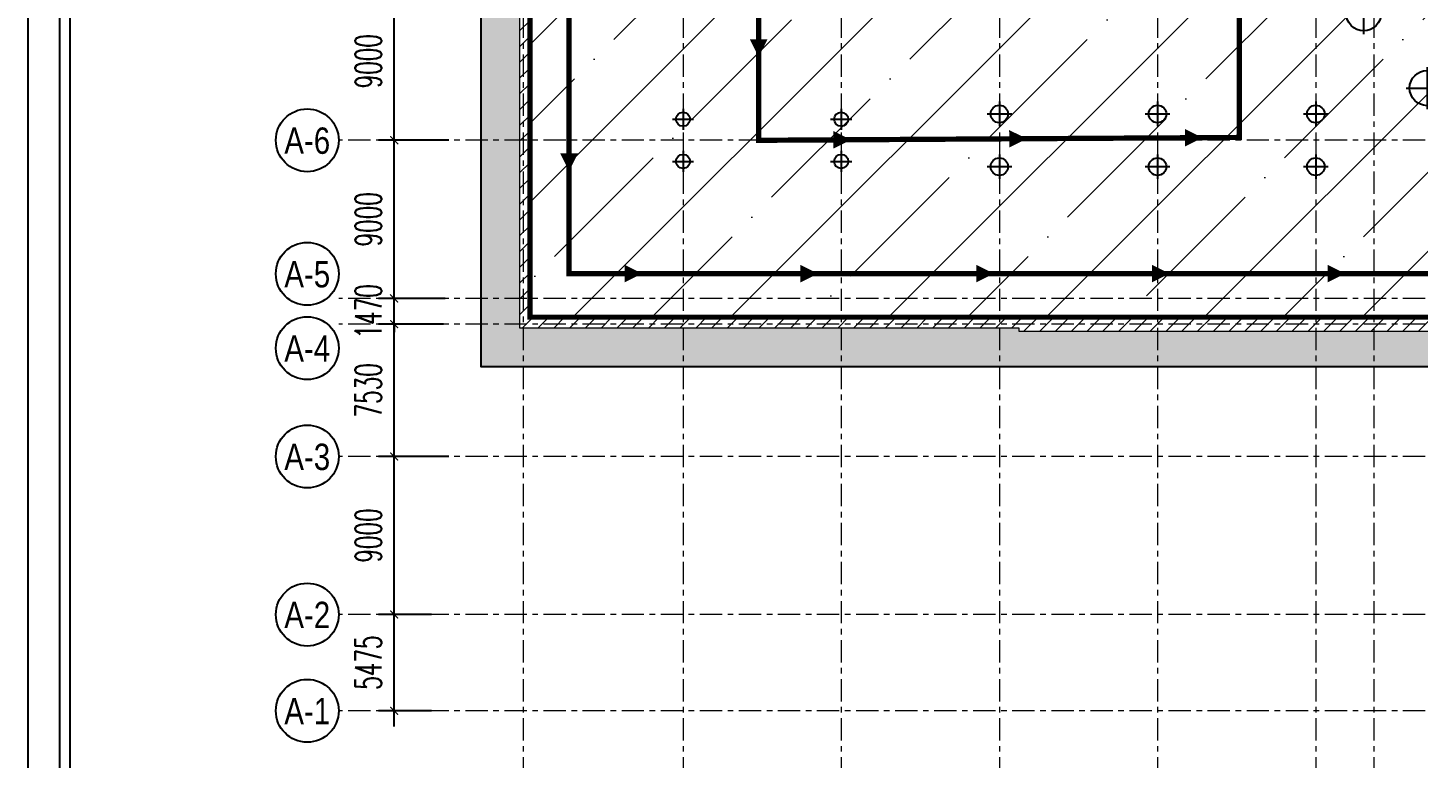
# Model space of a CAD drawing. Header units: millimetres. Extents: x -376071 to 28028791, y -269234 to 29325.
# Drawn here: x -113282 to -34174, y -89175 to -47595 of the extents above; entities that cross this region are included whole.
import ezdxf
from ezdxf.enums import TextEntityAlignment as Align

# ---------------------------------------------------------------- set-up
doc = ezdxf.new("R2010")
doc.units = ezdxf.units.MM
doc.header["$LTSCALE"] = 100
doc.linetypes.add('AUR_Grid Line', pattern=[22.225, 12.7, -3.175, 3.175, -3.175])
doc.linetypes.add('HIDDEN', pattern=[0.375, 0.25, -0.125])
doc.layers.add('01. TEXT NOI DUNG', color=7, linetype='Continuous')
doc.styles.add('Arial 0.8', font='arial_0.ttf', dxfattribs={"width": 0.8, "height": 250})
doc.styles.add('DIM', font='vnsimli.shx', dxfattribs={"width": 0.6})
doc.linetypes.add('FENCELINE2', pattern='A,0.25,-0.1,[132,ltypeshp.shx,S=0.1,R=0,X=-0.1,Y=0],-0.1,1', length=1.45)
doc.dimstyles.new('1-100 (x6)', dxfattribs={"dimscale": 600, "dimtxt": 2.5, "dimasz": 0.75, "dimexe": 1.5, "dimexo": 1, "dimgap": 1.2, "dimtad": 1, "dimtoh": 1, "dimdec": 0, "dimzin": 0, "dimdsep": 46, "dimtxsty": 'DIM', "dimblk": 'ARCHTICK', "dimcen": 0.09, "dimdle": 1.5, "dimclrd": 8, "dimclre": 8, "dimclrt": 7, "dimadec": 0, "dimazin": 0, "dimtfac": 1, "dimtdec": 0, "dimtix": 1, "dimtofl": 0, "dimtmove": 0, "dimatfit": 3, "dimfxl": 6, "dimfxlon": 1, "dimtolj": 1, "dimtzin": 0, "dimarcsym": 0})
pattern_1 = [(45, (156703.3, 86475), (-449.0128, 449.0128), [])]

# ---------------------------------------------------------------- blocks, each defined once
blk = doc.blocks.new('_ArchTick')
at = {"color": 0, "linetype": 'ByBlock', "const_width": 0.15}
blk.add_lwpolyline([(-0.5, -0.5), (0.5, 0.5)], dxfattribs=at)
blk = doc.blocks.new('*D97')
at = {"color": 8, "lineweight": -2, "transparency": 16777216}
for p, q in [((-7332, -900), (-7332, 6375)), ((-5205, 5475), (-8232, 5475)), ((-5205, 0), (-8232, 0))]:
    blk.add_line(p, q, dxfattribs=at)
at = {"layer": 'Defpoints', "color": 0, "lineweight": 0, "transparency": 16777216}
for p in [(-7332, 5475), (-4605, 5475), (-4605, 0)]:
    blk.add_point(p, dxfattribs=at)
at = {"color": 8, "lineweight": -2, "transparency": 16777216, "xscale": 450, "yscale": 450, "zscale": 450}
for p, rotation in [((-7332, 5475), 90), ((-7332, 0), 270)]:
    blk.add_blockref('_ArchTick', p, dxfattribs=dict(at, rotation=rotation))
at = {"color": 7, "transparency": 16777216, "insert": (-8802, 2737), "char_height": 1500, "attachment_point": 5, "rotation": 90, "style": 'DIM'}
blk.add_mtext('\\A1;5475', dxfattribs=at)
blk = doc.blocks.new('*D98')
at = {"color": 8, "lineweight": -2, "transparency": 16777216}
for p, q in [((-7332, 4575), (-7332, 15375)), ((-4218, 14475), (-8232, 14475)), ((-5205, 5475), (-8232, 5475))]:
    blk.add_line(p, q, dxfattribs=at)
at = {"layer": 'Defpoints', "color": 0, "lineweight": 0, "transparency": 16777216}
for p in [(-7332, 14475), (-3618, 14475), (-4605, 5475)]:
    blk.add_point(p, dxfattribs=at)
at = {"color": 8, "lineweight": -2, "transparency": 16777216, "xscale": 450, "yscale": 450, "zscale": 450}
for p, rotation in [((-7332, 14475), 90), ((-7332, 5475), 270)]:
    blk.add_blockref('_ArchTick', p, dxfattribs=dict(at, rotation=rotation))
at = {"color": 7, "transparency": 16777216, "insert": (-8802, 9975), "char_height": 1500, "attachment_point": 5, "rotation": 90, "style": 'DIM'}
blk.add_mtext('\\A1;9000', dxfattribs=at)
blk = doc.blocks.new('*D99')
at = {"color": 8, "lineweight": -2, "transparency": 16777216}
for p, q in [((-7332, 13575), (-7332, 22905)), ((-4524, 22005), (-8232, 22005)), ((-4218, 14475), (-8232, 14475))]:
    blk.add_line(p, q, dxfattribs=at)
at = {"layer": 'Defpoints', "color": 0, "lineweight": 0, "transparency": 16777216}
for p in [(-7332, 22005), (-3924, 22005), (-3618, 14475)]:
    blk.add_point(p, dxfattribs=at)
at = {"color": 8, "lineweight": -2, "transparency": 16777216, "xscale": 450, "yscale": 450, "zscale": 450}
for p, rotation in [((-7332, 22005), 90), ((-7332, 14475), 270)]:
    blk.add_blockref('_ArchTick', p, dxfattribs=dict(at, rotation=rotation))
at = {"color": 7, "transparency": 16777216, "insert": (-8802, 18240), "char_height": 1500, "attachment_point": 5, "rotation": 90, "style": 'DIM'}
blk.add_mtext('\\A1;7530', dxfattribs=at)
blk = doc.blocks.new('*D100')
at = {"color": 8, "lineweight": -2, "transparency": 16777216}
for p, q in [((-7332, 23475), (-7332, 23925)), ((-4423, 23475), (-8232, 23475)), ((-4524, 22005), (-8232, 22005)), ((-7332, 22005), (-7332, 21555))]:
    blk.add_line(p, q, dxfattribs=at)
at = {"layer": 'Defpoints', "color": 0, "lineweight": 0, "transparency": 16777216}
for p in [(-7332, 23475), (-3823, 23475), (-3924, 22005)]:
    blk.add_point(p, dxfattribs=at)
at = {"color": 8, "lineweight": -2, "transparency": 16777216, "xscale": 450, "yscale": 450, "zscale": 450}
for p, rotation in [((-7332, 23475), 270), ((-7332, 22005), 90)]:
    blk.add_blockref('_ArchTick', p, dxfattribs=dict(at, rotation=rotation))
at = {"color": 7, "transparency": 16777216, "insert": (-8802, 22740), "char_height": 1500, "attachment_point": 5, "rotation": 90, "style": 'DIM'}
blk.add_mtext('\\A1;1470', dxfattribs=at)
blk = doc.blocks.new('*D101')
at = {"color": 8, "lineweight": -2, "transparency": 16777216}
for p, q in [((-7332, 22575), (-7332, 33375)), ((-4220, 32475), (-8232, 32475)), ((-4423, 23475), (-8232, 23475))]:
    blk.add_line(p, q, dxfattribs=at)
at = {"layer": 'Defpoints', "color": 0, "lineweight": 0, "transparency": 16777216}
for p in [(-7332, 32475), (-3620, 32475), (-3823, 23475)]:
    blk.add_point(p, dxfattribs=at)
at = {"color": 8, "lineweight": -2, "transparency": 16777216, "xscale": 450, "yscale": 450, "zscale": 450}
for p, rotation in [((-7332, 32475), 90), ((-7332, 23475), 270)]:
    blk.add_blockref('_ArchTick', p, dxfattribs=dict(at, rotation=rotation))
at = {"color": 7, "transparency": 16777216, "insert": (-8802, 27975), "char_height": 1500, "attachment_point": 5, "rotation": 90, "style": 'DIM'}
blk.add_mtext('\\A1;9000', dxfattribs=at)
blk = doc.blocks.new('*D102')
at = {"color": 8, "lineweight": -2, "transparency": 16777216}
for p, q in [((-7332, 31575), (-7332, 42375)), ((-3814, 41475), (-8232, 41475)), ((-4220, 32475), (-8232, 32475))]:
    blk.add_line(p, q, dxfattribs=at)
at = {"layer": 'Defpoints', "color": 0, "lineweight": 0, "transparency": 16777216}
for p in [(-7332, 41475), (-3214, 41475), (-3620, 32475)]:
    blk.add_point(p, dxfattribs=at)
at = {"color": 8, "lineweight": -2, "transparency": 16777216, "xscale": 450, "yscale": 450, "zscale": 450}
for p, rotation in [((-7332, 41475), 90), ((-7332, 32475), 270)]:
    blk.add_blockref('_ArchTick', p, dxfattribs=dict(at, rotation=rotation))
at = {"color": 7, "transparency": 16777216, "insert": (-8802, 36975), "char_height": 1500, "attachment_point": 5, "rotation": 90, "style": 'DIM'}
blk.add_mtext('\\A1;9000', dxfattribs=at)
blk = doc.blocks.new('Pile Round for 02 - MacroMonitored - Ø1000-545971-PILING LAYOUT PLAN')
at = {"color": 1}
for p, q in [((0, 700), (0, -700)), ((-700, 0), (700, 0))]:
    blk.add_line(p, q, dxfattribs=at)
at = {"color": 7}
blk.add_circle((0, 0), 500, dxfattribs=at)
blk.add_circle((0, 0), 500, dxfattribs=at)
blk.add_circle((0, 0), 500, dxfattribs=at)
blk = doc.blocks.new('Pile Round for 02 - MacroMonitored - Ø2000-545968-PILING LAYOUT PLAN')
at = {"color": 1}
for p, q in [((0, 1200), (0, -1200)), ((-1200, 0), (1200, 0))]:
    blk.add_line(p, q, dxfattribs=at)
at = {"color": 7}
blk.add_circle((0, 0), 1000, dxfattribs=at)
blk.add_circle((0, 0), 1000, dxfattribs=at)
blk.add_circle((0, 0), 1000, dxfattribs=at)
blk = doc.blocks.new('d800')
at = {"color": 1}
for p, q in [((-600, 0), (600, 0)), ((0, 600), (0, -600))]:
    blk.add_line(p, q, dxfattribs=at)
at = {"color": 7}
blk.add_circle((0, 0), 400, dxfattribs=at)
blk = doc.blocks.new('MB COC')
at = {"lineweight": 9}
for name, p in [('Pile Round for 02 - MacroMonitored - Ø2000-545968-PILING LAYOUT PLAN', (47828, 39713)), ('Pile Round for 02 - MacroMonitored - Ø2000-545968-PILING LAYOUT PLAN', (51445, 35446)), ('Pile Round for 02 - MacroMonitored - Ø1000-545971-PILING LAYOUT PLAN', (27103, 33975)), ('Pile Round for 02 - MacroMonitored - Ø1000-545971-PILING LAYOUT PLAN', (36103, 33975)), ('Pile Round for 02 - MacroMonitored - Ø1000-545971-PILING LAYOUT PLAN', (45103, 33975)), ('Pile Round for 02 - MacroMonitored - Ø1000-545971-PILING LAYOUT PLAN', (27103, 30975)), ('Pile Round for 02 - MacroMonitored - Ø1000-545971-PILING LAYOUT PLAN', (36103, 30975)), ('Pile Round for 02 - MacroMonitored - Ø1000-545971-PILING LAYOUT PLAN', (45103, 30975))]:
    blk.add_blockref(name, p, dxfattribs=at)
for p in [(9103, 33675), (18103, 33675), (9103, 31275), (18103, 31275)]:
    blk.add_blockref('d800', p)
blk = doc.blocks.new('MB TV')
at = {"lineweight": 0}
h = blk.add_hatch(dxfattribs=at)
h.set_pattern_fill('ANSI31', color=8, scale=200, style=0)
h.set_pattern_definition(pattern_1)
h.paths.add_polyline_path([(400, 21808), (400, 69213), (-200, 69213), (-200, 21808)], flags=0)
h = blk.add_hatch(dxfattribs=at)
h.set_pattern_fill('ANSI31', color=8, scale=200, style=0)
h.set_pattern_definition(pattern_1)
h.paths.add_polyline_path([(28202, 21808), (28202, 22408), (400, 22408), (400, 21808), (22140, 21808)], flags=0)
h = blk.add_hatch(dxfattribs=at)
h.set_pattern_fill('ANSI31', color=8, scale=200, style=0)
h.set_pattern_definition(pattern_1)
h.paths.add_polyline_path([(53966, 21608), (53166, 22408), (28202, 22408), (28202, 21608), (52834, 21608)], flags=0)
at = {"color": 7, "lineweight": 5}
for points in [[(162399, -197), (166403, 3808), (166403, 46446), (166603, 46446), (166603, 77253), (166403, 77253), (166403, 92134), (36702, 92134), (36702, 92334), (-200, 92334), (-200, 86013), (-400, 86013), (-400, 69213), (-200, 69213), (-200, 21808), (28202, 21808), (28202, 21608), (52834, 21608), (55600, 18842), (55600, -197)], [(56400, 403), (56400, 19174), (53166, 22408), (400, 22408), (400, 91534), (165803, 91534), (165803, 4056), (162151, 403)]]:
    blk.add_lwpolyline(points, close=True, dxfattribs=at)
blk = doc.blocks.new('cong hang rao')
at = {"color": 5, "linetype": 'FENCELINE2', "ltscale": 50}
blk.add_lwpolyline([(168606, 94253), (-2398, 94253), (-2398, 19604), (53600, 19608), (53602, -2400), (168606, -2400)], close=True, dxfattribs=at)
blk = doc.blocks.new('*U27')
at = {"color": 6}
blk.add_lwpolyline([(0, 0, 1000, 0, 0), (1000, 0, 0, 0, 0)], format="xyseb", dxfattribs=at)
blk = doc.blocks.new('*U28')
at = {"color": 0, "linetype": 'ByBlock', "lineweight": -2, "transparency": 16777216, "rotation": 269.9999999999999}
blk.add_blockref('*U27', (-82484, -54750), dxfattribs=at)
at = {"color": 0, "linetype": 'ByBlock', "lineweight": -2, "transparency": 16777216}
for p in [(-79323, -61588), (-69323, -61588), (-59323, -61588), (-49323, -61588), (-39323, -61588)]:
    blk.add_blockref('*U27', p, dxfattribs=at)
blk = doc.blocks.new('*U31')
at = {"color": 1}
blk.add_lwpolyline([(932, 0, 1000, 0, 0), (-68, 0, 0, 0, 0)], format="xyseb", dxfattribs=at)
blk = doc.blocks.new('*U32')
at = {"color": 0, "linetype": 'ByBlock', "lineweight": -2, "transparency": 16777216}
for p, rotation in [((-71702, -49191), 89.99999999999993), ((-66512, -53969), 180.3410749674044), ((-56512, -53910), 180.3410749674044), ((-46512, -53850), 180.3410749674044)]:
    blk.add_blockref('*U31', p, dxfattribs=dict(at, rotation=rotation))
blk = doc.blocks.new('Khung A3 COR3')
at = {"ltscale": 2000}
for points in [[(420, 0), (420, 297), (0, 297), (0, 0)], [(417, 3), (417, 294), (3, 294), (3, 3)], [(365, 4), (365, 293), (4, 293), (4, 4)]]:
    blk.add_lwpolyline(points, close=True, dxfattribs=at)
at = {"style": 'Arial 0.8', "width": 0.8}
blk.add_attdef('TENBANVE_001', (387.9, 33.5), '', height=2.5, dxfattribs=at)
blk.add_attdef('SOHIEU', text='', height=2.5, dxfattribs=at).set_placement((391, 7.25), align=Align.MIDDLE_CENTER)
blk = doc.blocks.new('GRID')
at = {"color": 8, "linetype": 'AUR_Grid Line', "lineweight": 0}
for p, q in [((0, 101816.4), (0, -11839.9)), ((9103.2, 101816.4), (9103.2, -11839.9)), ((18103.3, 101816.4), (18103.3, -11839.9)), ((27103.3, 101816.4), (27103.3, -11839.9)), ((36103.3, 101816.4), (36103.3, -11839.9)), ((45103.3, 101816.4), (45103.3, -11839.9)), ((48413.3, 101816.4), (48413.3, -11839.9)), ((175793.1, 32475), (-10486.6, 32475)), ((175793.1, 23475), (-10486.6, 23475)), ((175793.1, 22005.3), (-10486.6, 22005.3)), ((175793.1, 14475), (-10486.6, 14475)), ((175793.1, 5475), (-10486.6, 5475)), ((175793.1, 0), (-10486.6, 0))]:
    blk.add_line(p, q, dxfattribs=at)
at = {"color": 7}
for centre in [(-12275, 32475), (-12275, 24871.3), (-12275, 20642.4), (-12275, 14475), (-12275, 5475), (-12275, 0)]:
    blk.add_circle(centre, 1788.4, dxfattribs=at)
at = {"layer": '01. TEXT NOI DUNG', "color": 7, "char_height": 1500, "width": 3132, "attachment_point": 2, "line_spacing_factor": 0.968573, "style": 'Arial 0.8'}
for s, insert in [('A-6', (-12276.3, 33206.1)), ('A-5', (-12276.3, 25602.3)), ('A-4', (-12276.3, 21373.4)), ('A-3', (-12276.3, 15206.1)), ('A-2', (-12276.3, 6206.1)), ('A-1', (-12276.3, 731.1))]:
    blk.add_mtext(s, dxfattribs=dict(at, insert=insert))
for base, p1, p2, picture, middle in [((-7331.8, 41475), (-3619.9, 32475), (-3214.4, 41475), '*D102', (-8801.8, 36975)), ((-7331.8, 32475), (-3822.7, 23475), (-3619.9, 32475), '*D101', (-8801.8, 27975)), ((-7331.8, 23475), (-3924, 22005.3), (-3822.7, 23475), '*D100', (-8801.8, 22740.1)), ((-7331.8, 22005.3), (-3618.1, 14475), (-3924, 22005.3), '*D99', (-8801.8, 18240.1)), ((-7331.8, 14475), (-4605, 5475), (-3618.1, 14475), '*D98', (-8801.8, 9975))]:
    dim = blk.add_linear_dim(base=base, p1=p1, p2=p2, angle=90, dimstyle='1-100 (x6)', override={"dimtmove": 1})
    dim.commit()
    dim.dimension.update_dxf_attribs({"geometry": picture, "text_midpoint": middle})
dim = blk.add_linear_dim(base=(-7331.8, 5475), p1=(-4605, 0), p2=(-4605, 5475), angle=90, dimstyle='1-100 (x6)')
dim.commit()
dim.dimension.update_dxf_attribs({"geometry": '*D97', "text_midpoint": (-8801.8, 2737.5)})

msp = doc.modelspace()

# ---------------------------------------------------------------- hatches: boundary and pattern name
h = msp.add_hatch()
h.set_pattern_fill('AR-HBONE', color=8, scale=10)
h.set_pattern_definition([(45, (-171672.8, 199586.2), (1e-13, 1436.841), [3048, -1016]), (135, (-170954.4, 200304.7), (1e-13, 1436.841), [3048, -1016])])
h.paths.add_polyline_path([(77292.8, -86671.5), (81296.9, -82667.4), (81296.9, -40028.9), (81496.9, -40028.9), (81496.9, -9221.5), (81296.9, -9221.5), (81296.9, 5659.3), (-48404.8, 5659.3), (-48404.8, 5859.3), (-85306.4, 5859.3), (-85306.4, -461.5), (-85506.4, -461.5), (-85506.4, -17261.5), (-85306.4, -17261.5), (-85306.4, -64667), (-56904.5, -64667), (-56904.5, -64867), (-32272.1, -64867), (-29506.4, -67632.7), (-29506.4, -86671.5)], flags=16)
h.paths.add_polyline_path([(83499.1, 7778.5), (-87504.8, 7778.5), (-87504.8, -66871.2), (-31506.5, -66866.7), (-31504.1, -88875.2), (83499.1, -88875.2)])

# ---------------------------------------------------------------- block references
for name in ['GRID', 'MB TV']:
    msp.add_blockref(name, (-85106.4, -86475))
at = {"color": 0}
msp.add_blockref('MB COC', (-85106.4, -86475), dxfattribs=at)

# ---------------------------------------------------------------- next in the draw order: block references
at = {"linetype": 'Continuous'}
msp.add_blockref('cong hang rao', (-85106.4, -86475), dxfattribs=at)

# ---------------------------------------------------------------- next in the draw order: hatches: boundary and pattern name
at = {"lineweight": 0, "transparency": 33554559}
h = msp.add_hatch(dxfattribs=at)
h.set_pattern_fill('ANSI35', color=1, scale=1000)
h.set_pattern_definition([(45, (71597, 0), (-4490.13, 4490.13), []), (45, (76087, 0), (-4490.13, 4490.13), [7937.5, -1587.5, 0, -1587.5])])
h.paths.add_polyline_path([(-23428.6, 5059.3), (-84706.4, 5059.3), (-84706.4, -64067), (-31940.7, -64067), (-28706.4, -67301.3), (-28706.4, -86071.5), (48125.9, -86071.5), (48125.9, -60974.3), (27160.3, -36000), (13996.9, -49748.8), (-23428.6, -23038.4)])

# ---------------------------------------------------------------- next in the draw order: linework, layer by layer
at = {"const_width": 300}
msp.add_lwpolyline([(-23428.6, 5059.3), (-84706.4, 5059.3), (-84706.4, -64067), (-31940.7, -64067), (-28706.4, -67301.3), (-28706.4, -86071.5), (48125.9, -86071.5), (48125.9, -60974.3), (27160.3, -36000), (13996.9, -49748.8), (-23428.6, -23038.4)], close=True, dxfattribs=at)
at = {"color": 6, "linetype": 'HIDDEN', "ltscale": 100, "const_width": 300}
msp.add_lwpolyline([(-26362.2, -84516.6), (78036.5, -84516.6), (78036.5, 2907.1), (-82484.5, 2907.1), (-82484.5, -61588.2), (-27199.5, -61588.2), (-27199.5, -82020.6), (-27199.5, -82020.6)], dxfattribs=at)
at = {"color": 1, "const_width": 300}
msp.add_lwpolyline([(-71702.4, 0), (-71702.4, -54000), (-44350.5, -53837.2), (-44350.5, -45000), (-53603, -45000), (-53603, -2166), (-34945.9, -2166), (-34945.9, -8407.5), (-49644.9, -13537.8), (-49644.9, -25815.7), (-28551.6, -15573.3)], dxfattribs=at)

# ---------------------------------------------------------------- next in the draw order: block references
at = {"xscale": 600, "yscale": 600, "zscale": 600}
msp.add_blockref('Khung A3 COR3', (-113282, -148875.2, -3.5), dxfattribs=at)
at = {"color": 6}
msp.add_blockref('*U28', (0, 0), dxfattribs=at)
msp.add_blockref('*U32', (0, 0))

doc.saveas('drawing.dxf')
